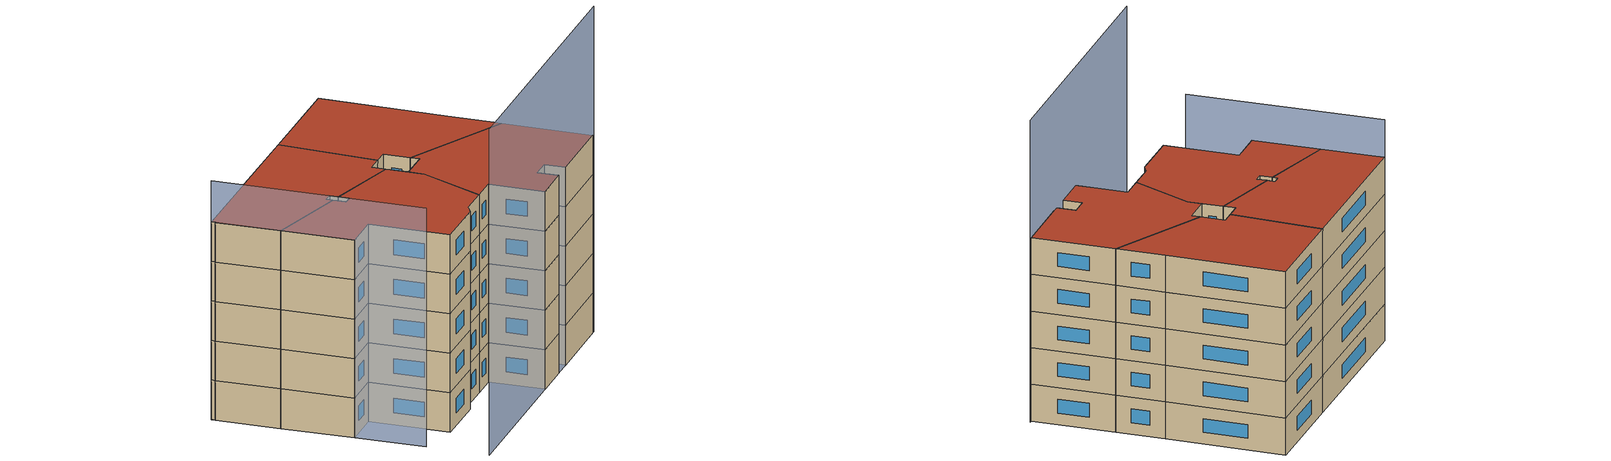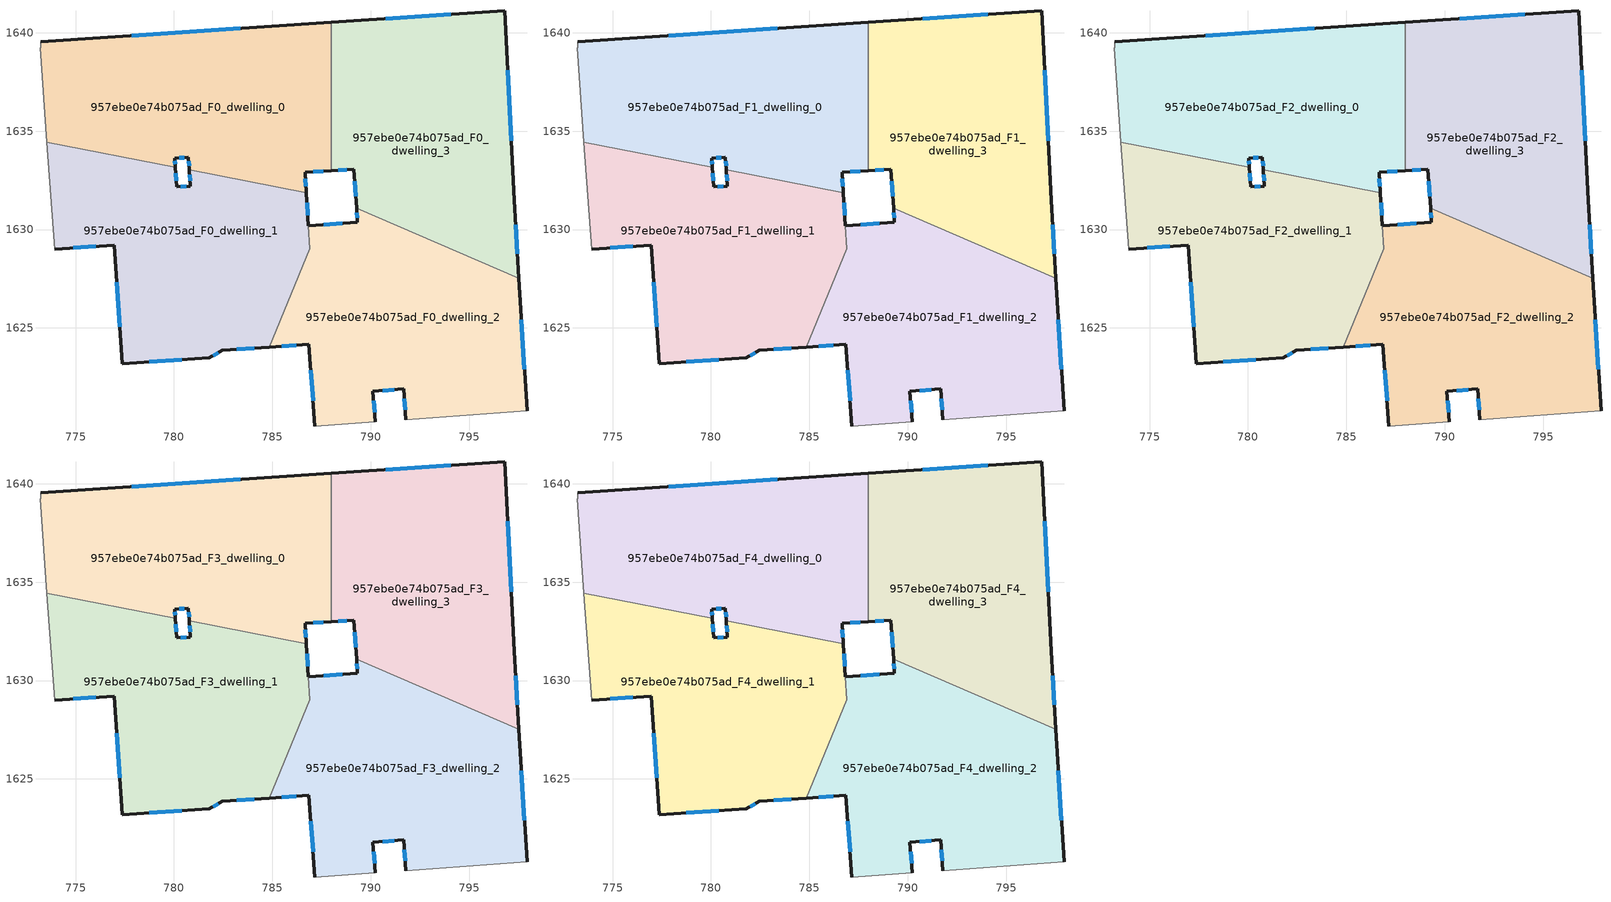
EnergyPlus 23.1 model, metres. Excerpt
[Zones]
957ebe0e74b075ad_F0_dwelling_0
 floor ground (EU_floor_Construction): 787.99,1640.53 787.99,1632.99 786.66,1632.9 786.73,1631.88 780.78,1633.03 780.74,1633.67 780.04,1633.63 780.07,1633.17 773.54,1634.44 773.19,1639.23 773.23,1639.23 773.22,1639.54 z0
 wall outside (EU_wall_Construction): 787.99,1640.53 773.22,1639.54 / 786.73,1631.88 786.66,1632.9 787.99,1632.99 / 780.07,1633.17 780.04,1633.63 780.74,1633.67 780.78,1633.03 z0:3
 wall adiabatic (EU_wall_Construction): 773.22,1639.54 773.23,1639.23 773.19,1639.23 773.54,1634.44 z0:3
 wall to 957ebe0e74b075ad_F0_dwelling_3 (EU_wall_Construction): 787.99,1632.99 787.99,1640.53 z0:3
 wall to 957ebe0e74b075ad_F0_dwelling_1 (EU_wall_Construction): 780.78,1633.03 786.73,1631.88 / 773.54,1634.44 780.07,1633.17 z0:3
 window (EU_Window_Construction): 783.36,1640.22 777.85,1639.85 / 787.08,1632.93 787.58,1632.96 / 786.71,1632.2 786.68,1632.58 / 780.75,1633.47 780.77,1633.23 / 780.26,1633.64 780.52,1633.65 / 780.06,1633.31 780.05,1633.48 z0.94:2.06
957ebe0e74b075ad_F0_dwelling_1
 floor ground (EU_floor_Construction): 786.73,1631.88 786.91,1629.03 784.84,1624.03 782.45,1623.87 781.79,1623.48 777.37,1623.18 776.97,1629.2 773.94,1629 773.54,1634.44 780.07,1633.17 780.14,1632.17 780.83,1632.21 780.78,1633.03 z0
 wall outside (EU_wall_Construction): 773.94,1629 776.97,1629.2 777.37,1623.18 781.79,1623.48 782.45,1623.87 784.84,1624.03 / 780.78,1633.03 780.83,1632.21 780.14,1632.17 780.07,1633.17 / 786.84,1630.2 786.73,1631.88 z0:3
 wall adiabatic (EU_wall_Construction): 773.54,1634.44 773.94,1629 z0:3
 wall to 957ebe0e74b075ad_F0_dwelling_2 (EU_wall_Construction): 784.84,1624.03 786.91,1629.03 786.84,1630.2 z0:3
 window (EU_Window_Construction): 774.89,1629.06 776.02,1629.14 / 780.12,1632.48 780.09,1632.86 / 780.62,1632.2 780.36,1632.18 / 780.8,1632.78 780.82,1632.47 / 783.2,1623.92 784.09,1623.98 / 781.99,1623.6 782.24,1623.75 / 778.76,1623.27 780.4,1623.38 / 777.09,1627.32 777.25,1625.07 / 786.8,1630.73 786.76,1631.35 z0.94:2.06
957ebe0e74b075ad_F0_dwelling_2
 floor ground (EU_floor_Construction): 797.53,1627.53 797.94,1620.8 791.79,1620.34 791.67,1621.9 790.11,1621.78 790.23,1620.23 787.17,1620 786.85,1624.17 784.84,1624.03 786.92,1629.03 786.84,1630.2 789.33,1630.37 789.28,1631.08 z0
 wall outside (EU_wall_Construction): 790.23,1620.23 790.11,1621.78 791.67,1621.9 791.79,1620.34 / 784.84,1624.03 786.85,1624.17 787.17,1620 / 789.28,1631.08 789.33,1630.37 786.84,1630.2 / 797.94,1620.8 797.53,1627.53 z0:3
 wall adiabatic (EU_wall_Construction): 787.17,1620 790.23,1620.23 / 791.79,1620.34 797.94,1620.8 z0:3
 wall to 957ebe0e74b075ad_F0_dwelling_3 (EU_wall_Construction): 797.53,1627.53 789.28,1631.08 z0:3
 window (EU_Window_Construction): 790.2,1620.72 790.15,1621.3 / 786.95,1622.86 787.07,1621.31 / 785.47,1624.07 786.22,1624.12 / 788.55,1630.32 787.62,1630.26 / 789.29,1630.86 789.31,1630.59 / 797.81,1622.91 797.66,1625.42 / 791.71,1621.41 791.75,1620.83 / 790.6,1621.82 791.18,1621.86 z0.94:2.06
957ebe0e74b075ad_F0_dwelling_3
 floor ground (EU_floor_Construction): 796.82,1641.12 797.29,1631.5 797.53,1627.53 789.28,1631.08 789.15,1633.06 787.99,1632.99 787.99,1640.53 z0
 wall outside (EU_wall_Construction): 797.53,1627.53 797.29,1631.5 796.82,1641.12 787.99,1640.53 / 787.99,1632.99 789.15,1633.06 789.28,1631.08 z0:3
 window (EU_Window_Construction): 797.45,1628.77 797.36,1630.25 / 789.19,1632.44 789.24,1631.7 / 788.36,1633.01 788.79,1633.04 / 794.05,1640.94 790.76,1640.72 / 797.14,1634.51 796.97,1638.1 z0.94:2.06
957ebe0e74b075ad_F1_dwelling_0
 floor to 957ebe0e74b075ad_F0_dwelling_0 (EU_floor_Construction): 787.99,1640.53 787.99,1632.99 786.66,1632.9 786.73,1631.88 780.78,1633.03 780.74,1633.67 780.04,1633.63 780.07,1633.17 773.54,1634.44 773.19,1639.23 773.23,1639.23 773.22,1639.54 z3
 wall outside (EU_wall_Construction): 787.99,1640.53 773.22,1639.54 / 786.73,1631.88 786.66,1632.9 787.99,1632.99 / 780.07,1633.17 780.04,1633.63 780.74,1633.67 780.78,1633.03 z3:6
 wall adiabatic (EU_wall_Construction): 773.22,1639.54 773.23,1639.23 773.19,1639.23 773.54,1634.44 z3:6
 wall to 957ebe0e74b075ad_F1_dwelling_3 (EU_wall_Construction): 787.99,1632.99 787.99,1640.53 z3:6
 wall to 957ebe0e74b075ad_F1_dwelling_1 (EU_wall_Construction): 780.78,1633.03 786.73,1631.88 / 773.54,1634.44 780.07,1633.17 z3:6
 window (EU_Window_Construction): 783.36,1640.22 777.85,1639.85 / 787.08,1632.93 787.58,1632.96 / 786.71,1632.2 786.68,1632.58 / 780.75,1633.47 780.77,1633.23 / 780.26,1633.64 780.52,1633.65 / 780.06,1633.31 780.05,1633.48 z3.94:5.06
957ebe0e74b075ad_F1_dwelling_1
 floor to 957ebe0e74b075ad_F0_dwelling_1 (EU_floor_Construction): 786.73,1631.88 786.91,1629.03 784.84,1624.03 782.45,1623.87 781.79,1623.48 777.37,1623.18 776.97,1629.2 773.94,1629 773.54,1634.44 780.07,1633.17 780.14,1632.17 780.83,1632.21 780.78,1633.03 z3
 wall outside (EU_wall_Construction): 773.94,1629 776.97,1629.2 777.37,1623.18 781.79,1623.48 782.45,1623.87 784.84,1624.03 / 780.78,1633.03 780.83,1632.21 780.14,1632.17 780.07,1633.17 / 786.84,1630.2 786.73,1631.88 z3:6
 wall adiabatic (EU_wall_Construction): 773.54,1634.44 773.94,1629 z3:6
 wall to 957ebe0e74b075ad_F1_dwelling_2 (EU_wall_Construction): 784.84,1624.03 786.91,1629.03 786.84,1630.2 z3:6
 window (EU_Window_Construction): 774.89,1629.06 776.02,1629.14 / 780.12,1632.48 780.09,1632.86 / 780.62,1632.2 780.36,1632.18 / 780.8,1632.78 780.82,1632.47 / 783.2,1623.92 784.09,1623.98 / 781.99,1623.6 782.24,1623.75 / 778.76,1623.27 780.4,1623.38 / 777.09,1627.32 777.25,1625.07 / 786.8,1630.73 786.76,1631.35 z3.94:5.06
957ebe0e74b075ad_F1_dwelling_2
 floor to 957ebe0e74b075ad_F0_dwelling_2 (EU_floor_Construction): 797.53,1627.53 797.94,1620.8 791.79,1620.34 791.67,1621.9 790.11,1621.78 790.23,1620.23 787.17,1620 786.85,1624.17 784.84,1624.03 786.91,1629.03 786.84,1630.2 789.33,1630.37 789.28,1631.08 z3
 wall outside (EU_wall_Construction): 790.23,1620.23 790.11,1621.78 791.67,1621.9 791.79,1620.34 / 784.84,1624.03 786.85,1624.17 787.17,1620 / 789.28,1631.08 789.33,1630.37 786.84,1630.2 / 797.94,1620.8 797.53,1627.53 z3:6
 wall adiabatic (EU_wall_Construction): 787.17,1620 790.23,1620.23 / 791.79,1620.34 797.94,1620.8 z3:6
 wall to 957ebe0e74b075ad_F1_dwelling_3 (EU_wall_Construction): 797.53,1627.53 789.28,1631.08 z3:6
 window (EU_Window_Construction): 790.2,1620.72 790.15,1621.3 / 786.95,1622.86 787.07,1621.31 / 785.47,1624.07 786.22,1624.12 / 788.55,1630.32 787.62,1630.26 / 789.29,1630.86 789.31,1630.59 / 797.81,1622.91 797.66,1625.42 / 791.71,1621.41 791.75,1620.83 / 790.6,1621.82 791.18,1621.86 z3.94:5.06
957ebe0e74b075ad_F1_dwelling_3
 floor to 957ebe0e74b075ad_F0_dwelling_3 (EU_floor_Construction): 796.82,1641.12 797.28,1631.5 797.53,1627.53 789.28,1631.08 789.15,1633.06 787.99,1632.99 787.99,1640.53 z3
 wall outside (EU_wall_Construction): 797.53,1627.53 797.29,1631.5 796.82,1641.12 787.99,1640.53 / 787.99,1632.99 789.15,1633.06 789.28,1631.08 z3:6
 window (EU_Window_Construction): 797.45,1628.77 797.36,1630.25 / 789.19,1632.44 789.24,1631.7 / 788.36,1633.01 788.79,1633.04 / 794.05,1640.94 790.76,1640.72 / 797.14,1634.51 796.97,1638.1 z3.94:5.06
957ebe0e74b075ad_F2_dwelling_0
 floor to 957ebe0e74b075ad_F1_dwelling_0 (EU_floor_Construction): 787.99,1640.53 787.99,1632.99 786.66,1632.9 786.73,1631.88 780.78,1633.03 780.74,1633.67 780.04,1633.63 780.07,1633.17 773.54,1634.44 773.19,1639.23 773.23,1639.23 773.22,1639.54 z6
 wall outside (EU_wall_Construction): 787.99,1640.53 773.22,1639.54 / 786.73,1631.88 786.66,1632.9 787.99,1632.99 / 780.07,1633.17 780.04,1633.63 780.74,1633.67 780.78,1633.03 z6:9
 wall adiabatic (EU_wall_Construction): 773.22,1639.54 773.23,1639.23 773.19,1639.23 773.54,1634.44 z6:9
 wall to 957ebe0e74b075ad_F2_dwelling_3 (EU_wall_Construction): 787.99,1632.99 787.99,1640.53 z6:9
 wall to 957ebe0e74b075ad_F2_dwelling_1 (EU_wall_Construction): 780.78,1633.03 786.73,1631.88 / 773.54,1634.44 780.07,1633.17 z6:9
 window (EU_Window_Construction): 783.36,1640.22 777.85,1639.85 / 787.08,1632.93 787.58,1632.96 / 786.71,1632.2 786.68,1632.58 / 780.75,1633.47 780.77,1633.23 / 780.26,1633.64 780.52,1633.65 / 780.06,1633.31 780.05,1633.48 z6.94:8.06
957ebe0e74b075ad_F2_dwelling_1
 floor to 957ebe0e74b075ad_F1_dwelling_1 (EU_floor_Construction): 786.73,1631.88 786.91,1629.03 784.84,1624.03 782.45,1623.87 781.79,1623.48 777.37,1623.18 776.97,1629.2 773.94,1629 773.54,1634.44 780.07,1633.17 780.14,1632.17 780.83,1632.21 780.78,1633.03 z6
 wall outside (EU_wall_Construction): 773.94,1629 776.97,1629.2 777.37,1623.18 781.79,1623.48 782.45,1623.87 784.84,1624.03 / 780.78,1633.03 780.83,1632.21 780.14,1632.17 780.07,1633.17 / 786.84,1630.2 786.73,1631.88 z6:9
 wall adiabatic (EU_wall_Construction): 773.54,1634.44 773.94,1629 z6:9
 wall to 957ebe0e74b075ad_F2_dwelling_2 (EU_wall_Construction): 784.84,1624.03 786.91,1629.03 786.84,1630.2 z6:9
 window (EU_Window_Construction): 774.89,1629.06 776.02,1629.14 / 780.12,1632.48 780.09,1632.86 / 780.62,1632.2 780.36,1632.18 / 780.8,1632.78 780.82,1632.47 / 783.2,1623.92 784.09,1623.98 / 781.99,1623.6 782.24,1623.75 / 778.76,1623.27 780.4,1623.38 / 777.09,1627.32 777.25,1625.07 / 786.8,1630.73 786.76,1631.35 z6.94:8.06
957ebe0e74b075ad_F2_dwelling_2
 floor to 957ebe0e74b075ad_F1_dwelling_2 (EU_floor_Construction): 797.53,1627.53 797.94,1620.8 791.79,1620.34 791.67,1621.9 790.11,1621.78 790.23,1620.23 787.17,1620 786.85,1624.17 784.84,1624.03 786.91,1629.03 786.84,1630.2 789.33,1630.37 789.28,1631.08 z6
 wall outside (EU_wall_Construction): 790.23,1620.23 790.11,1621.78 791.67,1621.9 791.79,1620.34 / 784.84,1624.03 786.85,1624.17 787.17,1620 / 789.28,1631.08 789.33,1630.37 786.84,1630.2 / 797.94,1620.8 797.53,1627.53 z6:9
 wall adiabatic (EU_wall_Construction): 787.17,1620 790.23,1620.23 / 791.79,1620.34 797.94,1620.8 z6:9
 wall to 957ebe0e74b075ad_F2_dwelling_3 (EU_wall_Construction): 797.53,1627.53 789.28,1631.08 z6:9
 window (EU_Window_Construction): 790.2,1620.72 790.15,1621.3 / 786.95,1622.86 787.07,1621.31 / 785.47,1624.07 786.22,1624.12 / 788.55,1630.32 787.62,1630.26 / 789.29,1630.86 789.31,1630.59 / 797.81,1622.91 797.66,1625.42 / 791.71,1621.41 791.75,1620.83 / 790.6,1621.82 791.18,1621.86 z6.94:8.06
957ebe0e74b075ad_F2_dwelling_3
 floor to 957ebe0e74b075ad_F1_dwelling_3 (EU_floor_Construction): 796.82,1641.12 797.28,1631.5 797.53,1627.53 789.28,1631.08 789.15,1633.06 787.99,1632.99 787.99,1640.53 z6
 wall outside (EU_wall_Construction): 797.53,1627.53 797.29,1631.5 796.82,1641.12 787.99,1640.53 / 787.99,1632.99 789.15,1633.06 789.28,1631.08 z6:9
 window (EU_Window_Construction): 797.45,1628.77 797.36,1630.25 / 789.19,1632.44 789.24,1631.7 / 788.36,1633.01 788.79,1633.04 / 794.05,1640.94 790.76,1640.72 / 797.14,1634.51 796.97,1638.1 z6.94:8.06
957ebe0e74b075ad_F3_dwelling_0
 floor to 957ebe0e74b075ad_F2_dwelling_0 (EU_floor_Construction): 787.99,1640.53 787.99,1632.99 786.66,1632.9 786.73,1631.88 780.78,1633.03 780.74,1633.67 780.04,1633.63 780.07,1633.17 773.54,1634.44 773.19,1639.23 773.23,1639.23 773.22,1639.54 z9
 wall outside (EU_wall_Construction): 787.99,1640.53 773.22,1639.54 / 786.73,1631.88 786.66,1632.9 787.99,1632.99 / 780.07,1633.17 780.04,1633.63 780.74,1633.67 780.78,1633.03 z9:12
 wall adiabatic (EU_wall_Construction): 773.22,1639.54 773.23,1639.23 773.19,1639.23 773.54,1634.44 z9:12
 wall to 957ebe0e74b075ad_F3_dwelling_3 (EU_wall_Construction): 787.99,1632.99 787.99,1640.53 z9:12
 wall to 957ebe0e74b075ad_F3_dwelling_1 (EU_wall_Construction): 780.78,1633.03 786.73,1631.88 / 773.54,1634.44 780.07,1633.17 z9:12
 window (EU_Window_Construction): 783.36,1640.22 777.85,1639.85 / 787.08,1632.93 787.58,1632.96 / 786.71,1632.2 786.68,1632.58 / 780.75,1633.47 780.77,1633.23 / 780.26,1633.64 780.52,1633.65 / 780.06,1633.31 780.05,1633.48 z9.94:11.06
957ebe0e74b075ad_F3_dwelling_1
 floor to 957ebe0e74b075ad_F2_dwelling_1 (EU_floor_Construction): 786.73,1631.88 786.91,1629.03 784.84,1624.03 782.45,1623.87 781.79,1623.48 777.37,1623.18 776.97,1629.2 773.94,1629 773.54,1634.44 780.07,1633.17 780.14,1632.17 780.83,1632.21 780.78,1633.03 z9
 wall outside (EU_wall_Construction): 773.94,1629 776.97,1629.2 777.37,1623.18 781.79,1623.48 782.45,1623.87 784.84,1624.03 / 780.78,1633.03 780.83,1632.21 780.14,1632.17 780.07,1633.17 / 786.84,1630.2 786.73,1631.88 z9:12
 wall adiabatic (EU_wall_Construction): 773.54,1634.44 773.94,1629 z9:12
 wall to 957ebe0e74b075ad_F3_dwelling_2 (EU_wall_Construction): 784.84,1624.03 786.91,1629.03 786.84,1630.2 z9:12
 window (EU_Window_Construction): 774.89,1629.06 776.02,1629.14 / 780.12,1632.48 780.09,1632.86 / 780.62,1632.2 780.36,1632.18 / 780.8,1632.78 780.82,1632.47 / 783.2,1623.92 784.09,1623.98 / 781.99,1623.6 782.24,1623.75 / 778.76,1623.27 780.4,1623.38 / 777.09,1627.32 777.25,1625.07 / 786.8,1630.73 786.76,1631.35 z9.94:11.06
957ebe0e74b075ad_F3_dwelling_2
 floor to 957ebe0e74b075ad_F2_dwelling_2 (EU_floor_Construction): 797.53,1627.53 797.94,1620.8 791.79,1620.34 791.67,1621.9 790.11,1621.78 790.23,1620.23 787.17,1620 786.85,1624.17 784.84,1624.03 786.91,1629.03 786.84,1630.2 789.33,1630.37 789.28,1631.08 z9
 wall outside (EU_wall_Construction): 790.23,1620.23 790.11,1621.78 791.67,1621.9 791.79,1620.34 / 784.84,1624.03 786.85,1624.17 787.17,1620 / 789.28,1631.08 789.33,1630.37 786.84,1630.2 / 797.94,1620.8 797.53,1627.53 z9:12
 wall adiabatic (EU_wall_Construction): 787.17,1620 790.23,1620.23 / 791.79,1620.34 797.94,1620.8 z9:12
 wall to 957ebe0e74b075ad_F3_dwelling_3 (EU_wall_Construction): 797.53,1627.53 789.28,1631.08 z9:12
 window (EU_Window_Construction): 790.2,1620.72 790.15,1621.3 / 786.95,1622.86 787.07,1621.31 / 785.47,1624.07 786.22,1624.12 / 788.55,1630.32 787.62,1630.26 / 789.29,1630.86 789.31,1630.59 / 797.81,1622.91 797.66,1625.42 / 791.71,1621.41 791.75,1620.83 / 790.6,1621.82 791.18,1621.86 z9.94:11.06
957ebe0e74b075ad_F3_dwelling_3
 floor to 957ebe0e74b075ad_F2_dwelling_3 (EU_floor_Construction): 796.82,1641.12 797.28,1631.5 797.53,1627.53 789.28,1631.08 789.15,1633.06 787.99,1632.99 787.99,1640.53 z9
 wall outside (EU_wall_Construction): 797.53,1627.53 797.29,1631.5 796.82,1641.12 787.99,1640.53 / 787.99,1632.99 789.15,1633.06 789.28,1631.08 z9:12
 window (EU_Window_Construction): 797.45,1628.77 797.36,1630.25 / 789.19,1632.44 789.24,1631.7 / 788.36,1633.01 788.79,1633.04 / 794.05,1640.94 790.76,1640.72 / 797.14,1634.51 796.97,1638.1 z9.94:11.06
957ebe0e74b075ad_F4_dwelling_0
 floor to 957ebe0e74b075ad_F3_dwelling_0 (EU_floor_Construction): 787.99,1640.53 787.99,1632.99 786.66,1632.9 786.73,1631.88 780.78,1633.03 780.74,1633.67 780.04,1633.63 780.07,1633.17 773.54,1634.44 773.19,1639.23 773.23,1639.23 773.22,1639.54 z12
 wall outside (EU_wall_Construction): 787.99,1640.53 773.22,1639.54 / 786.73,1631.88 786.66,1632.9 787.99,1632.99 / 780.07,1633.17 780.04,1633.63 780.74,1633.67 780.78,1633.03 z12:15
 wall adiabatic (EU_wall_Construction): 773.22,1639.54 773.23,1639.23 773.19,1639.23 773.54,1634.44 z12:15
 wall to 957ebe0e74b075ad_F4_dwelling_3 (EU_wall_Construction): 787.99,1632.99 787.99,1640.53 z12:15
 wall to 957ebe0e74b075ad_F4_dwelling_1 (EU_wall_Construction): 780.78,1633.03 786.73,1631.88 / 773.54,1634.44 780.07,1633.17 z12:15
 window (EU_Window_Construction): 783.36,1640.22 777.85,1639.85 / 787.08,1632.93 787.58,1632.96 / 786.71,1632.2 786.68,1632.58 / 780.75,1633.47 780.77,1633.23 / 780.26,1633.64 780.52,1633.65 / 780.06,1633.31 780.05,1633.48 z12.94:14.06
 roof outside (EU_roof_Construction): 787.99,1632.99 787.99,1640.53 773.22,1639.54 773.23,1639.23 773.19,1639.23 773.54,1634.44 780.07,1633.17 780.04,1633.63 780.74,1633.67 780.78,1633.03 786.73,1631.88 786.66,1632.9 z15
957ebe0e74b075ad_F4_dwelling_1
 floor to 957ebe0e74b075ad_F3_dwelling_1 (EU_floor_Construction): 786.73,1631.88 786.91,1629.03 784.84,1624.03 782.45,1623.87 781.79,1623.48 777.37,1623.18 776.97,1629.2 773.94,1629 773.54,1634.44 780.07,1633.17 780.14,1632.17 780.83,1632.21 780.78,1633.03 z12
 wall outside (EU_wall_Construction): 773.94,1629 776.97,1629.2 777.37,1623.18 781.79,1623.48 782.45,1623.87 784.84,1624.03 / 780.78,1633.03 780.83,1632.21 780.14,1632.17 780.07,1633.17 / 786.84,1630.2 786.73,1631.88 z12:15
 wall adiabatic (EU_wall_Construction): 773.54,1634.44 773.94,1629 z12:15
 wall to 957ebe0e74b075ad_F4_dwelling_2 (EU_wall_Construction): 784.84,1624.03 786.91,1629.03 786.84,1630.2 z12:15
 window (EU_Window_Construction): 774.89,1629.06 776.02,1629.14 / 780.12,1632.48 780.09,1632.86 / 780.62,1632.2 780.36,1632.18 / 780.8,1632.78 780.82,1632.47 / 783.2,1623.92 784.09,1623.98 / 781.99,1623.6 782.24,1623.75 / 778.76,1623.27 780.4,1623.38 / 777.09,1627.32 777.25,1625.07 / 786.8,1630.73 786.76,1631.35 z12.94:14.06
 roof outside (EU_roof_Construction): 784.84,1624.03 786.91,1629.03 786.73,1631.88 780.78,1633.03 780.83,1632.21 780.14,1632.17 780.07,1633.17 773.54,1634.44 773.94,1629 776.97,1629.2 777.37,1623.18 781.79,1623.48 782.45,1623.87 z15
957ebe0e74b075ad_F4_dwelling_2
 floor to 957ebe0e74b075ad_F3_dwelling_2 (EU_floor_Construction): 797.53,1627.53 797.94,1620.8 791.79,1620.34 791.67,1621.9 790.11,1621.78 790.23,1620.23 787.17,1620 786.85,1624.17 784.84,1624.03 786.91,1629.03 786.84,1630.2 789.33,1630.37 789.28,1631.08 z12
 wall outside (EU_wall_Construction): 790.23,1620.23 790.11,1621.78 791.67,1621.9 791.79,1620.34 / 784.84,1624.03 786.85,1624.17 787.17,1620 / 789.28,1631.08 789.33,1630.37 786.84,1630.2 / 797.94,1620.8 797.53,1627.53 z12:15
 wall adiabatic (EU_wall_Construction): 787.17,1620 790.23,1620.23 / 791.79,1620.34 797.94,1620.8 z12:15
 wall to 957ebe0e74b075ad_F4_dwelling_3 (EU_wall_Construction): 797.53,1627.53 789.28,1631.08 z12:15
 window (EU_Window_Construction): 790.2,1620.72 790.15,1621.3 / 786.95,1622.86 787.07,1621.31 / 785.47,1624.07 786.22,1624.12 / 788.55,1630.32 787.62,1630.26 / 789.29,1630.86 789.31,1630.59 / 797.81,1622.91 797.66,1625.42 / 791.71,1621.41 791.75,1620.83 / 790.6,1621.82 791.18,1621.86 z12.94:14.06
 roof outside (EU_roof_Construction): 797.94,1620.8 797.53,1627.53 789.28,1631.08 789.33,1630.37 786.84,1630.2 786.91,1629.03 784.84,1624.03 786.85,1624.17 787.17,1620 790.23,1620.23 790.11,1621.78 791.67,1621.9 791.79,1620.34 z15
957ebe0e74b075ad_F4_dwelling_3
 floor to 957ebe0e74b075ad_F3_dwelling_3 (EU_floor_Construction): 796.82,1641.12 797.28,1631.5 797.53,1627.53 789.28,1631.08 789.15,1633.06 787.99,1632.99 787.99,1640.53 z12
 wall outside (EU_wall_Construction): 797.53,1627.53 797.29,1631.5 796.82,1641.12 787.99,1640.53 / 787.99,1632.99 789.15,1633.06 789.28,1631.08 z12:15
 window (EU_Window_Construction): 797.45,1628.77 797.36,1630.25 / 789.19,1632.44 789.24,1631.7 / 788.36,1633.01 788.79,1633.04 / 794.05,1640.94 790.76,1640.72 / 797.14,1634.51 796.97,1638.1 z12.94:14.06
 roof outside (EU_roof_Construction): 797.53,1627.53 797.29,1631.5 796.82,1641.12 787.99,1640.53 787.99,1632.99 789.15,1633.06 789.28,1631.08 z15
shading: 774.62,1619.08 798.17,1620.82 z0:24.7; 773.22,1639.56 774.3,1623.74 z0:18.1
[Building]
EU S2 Campaign: North Axis=0; Terrain=City; Solar Distribution=FullExterior
[Site:Location]
Vienna: Latitude=48; Longitude=16.5; Time Zone=1; Elevation=183
[SizingPeriod:WeatherFileDays]
AnnualSizingPeriod: Begin Month=1; Begin Day of Month=1; End Month=12; End Day of Month=31; Day of Week for Start Day=Monday; Use Weather File Daylight Saving Period=No; Use Weather File Rain and Snow Indicators=No
[MATERIAL]
EU_InternalMass_Material: Roughness=MediumRough; Thickness=0.1; Conductivity=1; Density=1800; Specific Heat=900; Thermal Absorptance=0.9; Solar Absorptance=0.7; Visible Absorptance=0.7
[MATERIAL:NOMASS] Roughness=MediumRough; Thermal Absorptance=0.9; Solar Absorptance=0.7; Visible Absorptance=0.7
Name | Thermal Resistance
EU_wall_NoMass | 0.914258
EU_roof_NoMass | 0.954009
EU_floor_NoMass | 1.09711
[WINDOWMATERIAL:SIMPLEGLAZINGSYSTEM]
EU_Window_SimpleGlazing: UFactor=2.09642; Solar Heat Gain Coefficient=0.65; Visible Transmittance=0.65
[CONSTRUCTION]
EU_wall_Construction: EU_wall_NoMass
EU_roof_Construction: EU_roof_NoMass
EU_floor_Construction: EU_floor_NoMass
EU_Window_Construction: EU_Window_SimpleGlazing
EU_InternalMass_Construction: EU_InternalMass_Material
[ZONE] Type=1; Multiplier=1; Ceiling Height=autocalculate; Floor Area=autocalculate; Part of Total Floor Area=Yes
Name | Volume
957ebe0e74b075ad_F0_dwelling_0 | 301.045
957ebe0e74b075ad_F1_dwelling_0; 957ebe0e74b075ad_F2_dwelling_0; 957ebe0e74b075ad_F3_dwelling_0; 957ebe0e74b075ad_F4_dwelling_0 | 301.046
957ebe0e74b075ad_F0_dwelling_1 | 300.018
957ebe0e74b075ad_F1_dwelling_1; 957ebe0e74b075ad_F2_dwelling_1; 957ebe0e74b075ad_F3_dwelling_1; 957ebe0e74b075ad_F4_dwelling_1 | 300.019
957ebe0e74b075ad_F0_dwelling_2; 957ebe0e74b075ad_F1_dwelling_2; 957ebe0e74b075ad_F2_dwelling_2; 957ebe0e74b075ad_F3_dwelling_2; 957ebe0e74b075ad_F4_dwelling_2 | 302.068
957ebe0e74b075ad_F0_dwelling_3; 957ebe0e74b075ad_F1_dwelling_3; 957ebe0e74b075ad_F2_dwelling_3; 957ebe0e74b075ad_F3_dwelling_3; 957ebe0e74b075ad_F4_dwelling_3 | 301.05
[INTERNALMASS] Construction=EU_InternalMass_Construction
Name | Zone or ZoneList | Surface Area
957ebe0e74b075ad_F0_dwelling_0_EU_InternalMass | 957ebe0e74b075ad_F0_dwelling_0 | 100.348
957ebe0e74b075ad_F0_dwelling_1_EU_InternalMass | 957ebe0e74b075ad_F0_dwelling_1 | 100.01
957ebe0e74b075ad_F0_dwelling_2_EU_InternalMass | 957ebe0e74b075ad_F0_dwelling_2 | 100.69
957ebe0e74b075ad_F0_dwelling_3_EU_InternalMass | 957ebe0e74b075ad_F0_dwelling_3 | 100.35
957ebe0e74b075ad_F1_dwelling_0_EU_InternalMass | 957ebe0e74b075ad_F1_dwelling_0 | 100.348
957ebe0e74b075ad_F1_dwelling_1_EU_InternalMass | 957ebe0e74b075ad_F1_dwelling_1 | 100.01
957ebe0e74b075ad_F1_dwelling_2_EU_InternalMass | 957ebe0e74b075ad_F1_dwelling_2 | 100.69
957ebe0e74b075ad_F1_dwelling_3_EU_InternalMass | 957ebe0e74b075ad_F1_dwelling_3 | 100.35
957ebe0e74b075ad_F2_dwelling_0_EU_InternalMass | 957ebe0e74b075ad_F2_dwelling_0 | 100.348
957ebe0e74b075ad_F2_dwelling_1_EU_InternalMass | 957ebe0e74b075ad_F2_dwelling_1 | 100.01
957ebe0e74b075ad_F2_dwelling_2_EU_InternalMass | 957ebe0e74b075ad_F2_dwelling_2 | 100.69
957ebe0e74b075ad_F2_dwelling_3_EU_InternalMass | 957ebe0e74b075ad_F2_dwelling_3 | 100.35
957ebe0e74b075ad_F3_dwelling_0_EU_InternalMass | 957ebe0e74b075ad_F3_dwelling_0 | 100.348
957ebe0e74b075ad_F3_dwelling_1_EU_InternalMass | 957ebe0e74b075ad_F3_dwelling_1 | 100.01
957ebe0e74b075ad_F3_dwelling_2_EU_InternalMass | 957ebe0e74b075ad_F3_dwelling_2 | 100.69
957ebe0e74b075ad_F3_dwelling_3_EU_InternalMass | 957ebe0e74b075ad_F3_dwelling_3 | 100.35
957ebe0e74b075ad_F4_dwelling_0_EU_InternalMass | 957ebe0e74b075ad_F4_dwelling_0 | 100.348
957ebe0e74b075ad_F4_dwelling_1_EU_InternalMass | 957ebe0e74b075ad_F4_dwelling_1 | 100.01
957ebe0e74b075ad_F4_dwelling_2_EU_InternalMass | 957ebe0e74b075ad_F4_dwelling_2 | 100.69
957ebe0e74b075ad_F4_dwelling_3_EU_InternalMass | 957ebe0e74b075ad_F4_dwelling_3 | 100.35
[OTHEREQUIPMENT] Fuel Type=Electricity; Design Level Calculation Method=Watts/Area; Power per Zone Floor Area=1; Fraction Latent=0; Fraction Radiant=0; Fraction Lost=0; Carbon Dioxide Generation Rate=0; EndUse Subcategory=EU_Step8_InternalGains
Name | Zone or ZoneList or Space or SpaceList | Schedule
EU_Step8_InternalGain_957ebe0e74b075ad_F0_dwelling_0_f000 | 957ebe0e74b075ad_F0_dwelling_0 | EU_Step8_GainSchedule_957ebe0e74b075ad_F0_dwelling_0_f000
EU_Step8_InternalGain_957ebe0e74b075ad_F0_dwelling_1_f000 | 957ebe0e74b075ad_F0_dwelling_1 | EU_Step8_GainSchedule_957ebe0e74b075ad_F0_dwelling_1_f000
EU_Step8_InternalGain_957ebe0e74b075ad_F0_dwelling_2_f000 | 957ebe0e74b075ad_F0_dwelling_2 | EU_Step8_GainSchedule_957ebe0e74b075ad_F0_dwelling_2_f000
EU_Step8_InternalGain_957ebe0e74b075ad_F0_dwelling_3_f000 | 957ebe0e74b075ad_F0_dwelling_3 | EU_Step8_GainSchedule_957ebe0e74b075ad_F0_dwelling_3_f000
EU_Step8_InternalGain_957ebe0e74b075ad_F1_dwelling_0_f000 | 957ebe0e74b075ad_F1_dwelling_0 | EU_Step8_GainSchedule_957ebe0e74b075ad_F1_dwelling_0_f000
EU_Step8_InternalGain_957ebe0e74b075ad_F1_dwelling_1_f000 | 957ebe0e74b075ad_F1_dwelling_1 | EU_Step8_GainSchedule_957ebe0e74b075ad_F1_dwelling_1_f000
EU_Step8_InternalGain_957ebe0e74b075ad_F1_dwelling_2_f000 | 957ebe0e74b075ad_F1_dwelling_2 | EU_Step8_GainSchedule_957ebe0e74b075ad_F1_dwelling_2_f000
EU_Step8_InternalGain_957ebe0e74b075ad_F1_dwelling_3_f000 | 957ebe0e74b075ad_F1_dwelling_3 | EU_Step8_GainSchedule_957ebe0e74b075ad_F1_dwelling_3_f000
EU_Step8_InternalGain_957ebe0e74b075ad_F2_dwelling_0_f000 | 957ebe0e74b075ad_F2_dwelling_0 | EU_Step8_GainSchedule_957ebe0e74b075ad_F2_dwelling_0_f000
EU_Step8_InternalGain_957ebe0e74b075ad_F2_dwelling_1_f000 | 957ebe0e74b075ad_F2_dwelling_1 | EU_Step8_GainSchedule_957ebe0e74b075ad_F2_dwelling_1_f000
EU_Step8_InternalGain_957ebe0e74b075ad_F2_dwelling_2_f000 | 957ebe0e74b075ad_F2_dwelling_2 | EU_Step8_GainSchedule_957ebe0e74b075ad_F2_dwelling_2_f000
EU_Step8_InternalGain_957ebe0e74b075ad_F2_dwelling_3_f000 | 957ebe0e74b075ad_F2_dwelling_3 | EU_Step8_GainSchedule_957ebe0e74b075ad_F2_dwelling_3_f000
EU_Step8_InternalGain_957ebe0e74b075ad_F3_dwelling_0_f000 | 957ebe0e74b075ad_F3_dwelling_0 | EU_Step8_GainSchedule_957ebe0e74b075ad_F3_dwelling_0_f000
EU_Step8_InternalGain_957ebe0e74b075ad_F3_dwelling_1_f000 | 957ebe0e74b075ad_F3_dwelling_1 | EU_Step8_GainSchedule_957ebe0e74b075ad_F3_dwelling_1_f000
EU_Step8_InternalGain_957ebe0e74b075ad_F3_dwelling_2_f000 | 957ebe0e74b075ad_F3_dwelling_2 | EU_Step8_GainSchedule_957ebe0e74b075ad_F3_dwelling_2_f000
EU_Step8_InternalGain_957ebe0e74b075ad_F3_dwelling_3_f000 | 957ebe0e74b075ad_F3_dwelling_3 | EU_Step8_GainSchedule_957ebe0e74b075ad_F3_dwelling_3_f000
EU_Step8_InternalGain_957ebe0e74b075ad_F4_dwelling_0_f000 | 957ebe0e74b075ad_F4_dwelling_0 | EU_Step8_GainSchedule_957ebe0e74b075ad_F4_dwelling_0_f000
EU_Step8_InternalGain_957ebe0e74b075ad_F4_dwelling_1_f000 | 957ebe0e74b075ad_F4_dwelling_1 | EU_Step8_GainSchedule_957ebe0e74b075ad_F4_dwelling_1_f000
EU_Step8_InternalGain_957ebe0e74b075ad_F4_dwelling_2_f000 | 957ebe0e74b075ad_F4_dwelling_2 | EU_Step8_GainSchedule_957ebe0e74b075ad_F4_dwelling_2_f000
EU_Step8_InternalGain_957ebe0e74b075ad_F4_dwelling_3_f000 | 957ebe0e74b075ad_F4_dwelling_3 | EU_Step8_GainSchedule_957ebe0e74b075ad_F4_dwelling_3_f000
[ZONEVENTILATION:DESIGNFLOWRATE] Schedule=EU_AlwaysOn; Design Flow Rate Calculation Method=AirChanges/Hour; Air Changes per Hour=0.546891; Ventilation Type=Natural; Fan Pressure Rise=0; Fan Total Efficiency=1; Constant Term Coefficient=1; Temperature Term Coefficient=0; Velocity Term Coefficient=0; Velocity Squared Term Coefficient=0; Minimum Indoor Temperature=-100; Maximum Indoor Temperature=100; Delta Temperature=-100; Minimum Outdoor Temperature=-100; Maximum Outdoor Temperature=100; Maximum Wind Speed=40
Name | Zone or ZoneList or Space or SpaceList
EU_ConstantAir_957ebe0e74b075ad_F0_dwelling_0 | 957ebe0e74b075ad_F0_dwelling_0
EU_ConstantAir_957ebe0e74b075ad_F0_dwelling_1 | 957ebe0e74b075ad_F0_dwelling_1
EU_ConstantAir_957ebe0e74b075ad_F0_dwelling_2 | 957ebe0e74b075ad_F0_dwelling_2
EU_ConstantAir_957ebe0e74b075ad_F0_dwelling_3 | 957ebe0e74b075ad_F0_dwelling_3
EU_ConstantAir_957ebe0e74b075ad_F1_dwelling_0 | 957ebe0e74b075ad_F1_dwelling_0
EU_ConstantAir_957ebe0e74b075ad_F1_dwelling_1 | 957ebe0e74b075ad_F1_dwelling_1
EU_ConstantAir_957ebe0e74b075ad_F1_dwelling_2 | 957ebe0e74b075ad_F1_dwelling_2
EU_ConstantAir_957ebe0e74b075ad_F1_dwelling_3 | 957ebe0e74b075ad_F1_dwelling_3
EU_ConstantAir_957ebe0e74b075ad_F2_dwelling_0 | 957ebe0e74b075ad_F2_dwelling_0
EU_ConstantAir_957ebe0e74b075ad_F2_dwelling_1 | 957ebe0e74b075ad_F2_dwelling_1
EU_ConstantAir_957ebe0e74b075ad_F2_dwelling_2 | 957ebe0e74b075ad_F2_dwelling_2
EU_ConstantAir_957ebe0e74b075ad_F2_dwelling_3 | 957ebe0e74b075ad_F2_dwelling_3
EU_ConstantAir_957ebe0e74b075ad_F3_dwelling_0 | 957ebe0e74b075ad_F3_dwelling_0
EU_ConstantAir_957ebe0e74b075ad_F3_dwelling_1 | 957ebe0e74b075ad_F3_dwelling_1
EU_ConstantAir_957ebe0e74b075ad_F3_dwelling_2 | 957ebe0e74b075ad_F3_dwelling_2
EU_ConstantAir_957ebe0e74b075ad_F3_dwelling_3 | 957ebe0e74b075ad_F3_dwelling_3
EU_ConstantAir_957ebe0e74b075ad_F4_dwelling_0 | 957ebe0e74b075ad_F4_dwelling_0
EU_ConstantAir_957ebe0e74b075ad_F4_dwelling_1 | 957ebe0e74b075ad_F4_dwelling_1
EU_ConstantAir_957ebe0e74b075ad_F4_dwelling_2 | 957ebe0e74b075ad_F4_dwelling_2
EU_ConstantAir_957ebe0e74b075ad_F4_dwelling_3 | 957ebe0e74b075ad_F4_dwelling_3
[HVACTEMPLATE:THERMOSTAT] Constant Heating Setpoint=20; Constant Cooling Setpoint=50
EU_HeatOnly_957ebe0e74b075ad_F0_dwelling_0; EU_HeatOnly_957ebe0e74b075ad_F0_dwelling_1; EU_HeatOnly_957ebe0e74b075ad_F0_dwelling_2; EU_HeatOnly_957ebe0e74b075ad_F0_dwelling_3; EU_HeatOnly_957ebe0e74b075ad_F1_dwelling_0; EU_HeatOnly_957ebe0e74b075ad_F1_dwelling_1; EU_HeatOnly_957ebe0e74b075ad_F1_dwelling_2; EU_HeatOnly_957ebe0e74b075ad_F1_dwelling_3; EU_HeatOnly_957ebe0e74b075ad_F2_dwelling_0; EU_HeatOnly_957ebe0e74b075ad_F2_dwelling_1; EU_HeatOnly_957ebe0e74b075ad_F2_dwelling_2; EU_HeatOnly_957ebe0e74b075ad_F2_dwelling_3; EU_HeatOnly_957ebe0e74b075ad_F3_dwelling_0; EU_HeatOnly_957ebe0e74b075ad_F3_dwelling_1; EU_HeatOnly_957ebe0e74b075ad_F3_dwelling_2; EU_HeatOnly_957ebe0e74b075ad_F3_dwelling_3; EU_HeatOnly_957ebe0e74b075ad_F4_dwelling_0; EU_HeatOnly_957ebe0e74b075ad_F4_dwelling_1; EU_HeatOnly_957ebe0e74b075ad_F4_dwelling_2; EU_HeatOnly_957ebe0e74b075ad_F4_dwelling_3
[HVACTEMPLATE:ZONE:IDEALLOADSAIRSYSTEM] System Availability Schedule=EU_AlwaysOn; Maximum Heating Supply Air Temperature=50; Minimum Cooling Supply Air Temperature=13; Maximum Heating Supply Air Humidity Ratio=0.0156; Minimum Cooling Supply Air Humidity Ratio=0.0077; Heating Limit=NoLimit; Cooling Limit=NoLimit; Heating Availability Schedule=EU_AlwaysOn; Cooling Availability Schedule=EU_CoolingOff; Dehumidification Control Type=ConstantSensibleHeatRatio; Cooling Sensible Heat Ratio=0.7; Dehumidification Setpoint=60; Humidification Control Type=None; Humidification Setpoint=30; Outdoor Air Method=None; Outdoor Air Flow Rate per Person=0.00944; Outdoor Air Flow Rate per Zone Floor Area=0; Outdoor Air Flow Rate per Zone=0; Demand Controlled Ventilation Type=None; Outdoor Air Economizer Type=NoEconomizer; Heat Recovery Type=None; Sensible Heat Recovery Effectiveness=0.7; Latent Heat Recovery Effectiveness=0.65
Name | Template Thermostat
957ebe0e74b075ad_F0_dwelling_0 | EU_HeatOnly_957ebe0e74b075ad_F0_dwelling_0
957ebe0e74b075ad_F0_dwelling_1 | EU_HeatOnly_957ebe0e74b075ad_F0_dwelling_1
957ebe0e74b075ad_F0_dwelling_2 | EU_HeatOnly_957ebe0e74b075ad_F0_dwelling_2
957ebe0e74b075ad_F0_dwelling_3 | EU_HeatOnly_957ebe0e74b075ad_F0_dwelling_3
957ebe0e74b075ad_F1_dwelling_0 | EU_HeatOnly_957ebe0e74b075ad_F1_dwelling_0
957ebe0e74b075ad_F1_dwelling_1 | EU_HeatOnly_957ebe0e74b075ad_F1_dwelling_1
957ebe0e74b075ad_F1_dwelling_2 | EU_HeatOnly_957ebe0e74b075ad_F1_dwelling_2
957ebe0e74b075ad_F1_dwelling_3 | EU_HeatOnly_957ebe0e74b075ad_F1_dwelling_3
957ebe0e74b075ad_F2_dwelling_0 | EU_HeatOnly_957ebe0e74b075ad_F2_dwelling_0
957ebe0e74b075ad_F2_dwelling_1 | EU_HeatOnly_957ebe0e74b075ad_F2_dwelling_1
957ebe0e74b075ad_F2_dwelling_2 | EU_HeatOnly_957ebe0e74b075ad_F2_dwelling_2
957ebe0e74b075ad_F2_dwelling_3 | EU_HeatOnly_957ebe0e74b075ad_F2_dwelling_3
957ebe0e74b075ad_F3_dwelling_0 | EU_HeatOnly_957ebe0e74b075ad_F3_dwelling_0
957ebe0e74b075ad_F3_dwelling_1 | EU_HeatOnly_957ebe0e74b075ad_F3_dwelling_1
957ebe0e74b075ad_F3_dwelling_2 | EU_HeatOnly_957ebe0e74b075ad_F3_dwelling_2
957ebe0e74b075ad_F3_dwelling_3 | EU_HeatOnly_957ebe0e74b075ad_F3_dwelling_3
957ebe0e74b075ad_F4_dwelling_0 | EU_HeatOnly_957ebe0e74b075ad_F4_dwelling_0
957ebe0e74b075ad_F4_dwelling_1 | EU_HeatOnly_957ebe0e74b075ad_F4_dwelling_1
957ebe0e74b075ad_F4_dwelling_2 | EU_HeatOnly_957ebe0e74b075ad_F4_dwelling_2
957ebe0e74b075ad_F4_dwelling_3 | EU_HeatOnly_957ebe0e74b075ad_F4_dwelling_3
[SIZING:ZONE] Zone Cooling Design Supply Air Temperature Input Method=SupplyAirTemperature; Zone Cooling Design Supply Air Temperature=13; Zone Heating Design Supply Air Temperature Input Method=SupplyAirTemperature; Zone Heating Design Supply Air Temperature=50; Zone Cooling Design Supply Air Humidity Ratio=0.008; Zone Heating Design Supply Air Humidity Ratio=0.008; Cooling Design Air Flow Method=DesignDay; Cooling Design Air Flow Rate=0; Cooling Minimum Air Flow per Zone Floor Area=0.000762; Cooling Minimum Air Flow=0; Cooling Minimum Air Flow Fraction=0.2; Heating Design Air Flow Method=DesignDay; Heating Design Air Flow Rate=0; Heating Maximum Air Flow per Zone Floor Area=0.002032; Heating Maximum Air Flow=0.141576; Heating Maximum Air Flow Fraction=0.3; Account for Dedicated Outdoor Air System=No; Dedicated Outdoor Air System Control Strategy=NeutralSupplyAir; Dedicated Outdoor Air Low Setpoint Temperature for Design=autosize; Dedicated Outdoor Air High Setpoint Temperature for Design=autosize; Zone Load Sizing Method=Sensible Load Only No Latent Load; Zone Latent Cooling Design Supply Air Humidity Ratio Input Method=HumidityRatioDifference; Zone Cooling Design Supply Air Humidity Ratio Difference=0.005; Zone Latent Heating Design Supply Air Humidity Ratio Input Method=HumidityRatioDifference; Zone Humidification Design Supply Air Humidity Ratio Difference=0.005
957ebe0e74b075ad_F0_dwelling_0; 957ebe0e74b075ad_F0_dwelling_1; 957ebe0e74b075ad_F0_dwelling_2; 957ebe0e74b075ad_F0_dwelling_3; 957ebe0e74b075ad_F1_dwelling_0; 957ebe0e74b075ad_F1_dwelling_1; 957ebe0e74b075ad_F1_dwelling_2; 957ebe0e74b075ad_F1_dwelling_3; 957ebe0e74b075ad_F2_dwelling_0; 957ebe0e74b075ad_F2_dwelling_1; 957ebe0e74b075ad_F2_dwelling_2; 957ebe0e74b075ad_F2_dwelling_3; 957ebe0e74b075ad_F3_dwelling_0; 957ebe0e74b075ad_F3_dwelling_1; 957ebe0e74b075ad_F3_dwelling_2; 957ebe0e74b075ad_F3_dwelling_3; 957ebe0e74b075ad_F4_dwelling_0; 957ebe0e74b075ad_F4_dwelling_1; 957ebe0e74b075ad_F4_dwelling_2; 957ebe0e74b075ad_F4_dwelling_3
[SCHEDULE:CONSTANT]
Name | Hourly Value
EU_AlwaysOn | 1
EU_CoolingOff | 0
[SCHEDULE:FILE] Column Number=1; Rows to Skip at Top=0; Number of Hours of Data=8760; Column Separator=Comma; Interpolate to Timestep=No; Minutes per Item=60; Adjust Schedule for Daylight Savings=Yes
Name | File
EU_Step8_GainSchedule_957ebe0e74b075ad_F0_dwelling_0_f000 | ../../schedules/957ebe0e74b075ad/957ebe0e74b075ad_F0_dwelling_0_f000_gain.csv
EU_Step8_GainSchedule_957ebe0e74b075ad_F0_dwelling_1_f000 | ../../schedules/957ebe0e74b075ad/957ebe0e74b075ad_F0_dwelling_1_f000_gain.csv
EU_Step8_GainSchedule_957ebe0e74b075ad_F0_dwelling_2_f000 | ../../schedules/957ebe0e74b075ad/957ebe0e74b075ad_F0_dwelling_2_f000_gain.csv
EU_Step8_GainSchedule_957ebe0e74b075ad_F0_dwelling_3_f000 | ../../schedules/957ebe0e74b075ad/957ebe0e74b075ad_F0_dwelling_3_f000_gain.csv
EU_Step8_GainSchedule_957ebe0e74b075ad_F1_dwelling_0_f000 | ../../schedules/957ebe0e74b075ad/957ebe0e74b075ad_F1_dwelling_0_f000_gain.csv
EU_Step8_GainSchedule_957ebe0e74b075ad_F1_dwelling_1_f000 | ../../schedules/957ebe0e74b075ad/957ebe0e74b075ad_F1_dwelling_1_f000_gain.csv
EU_Step8_GainSchedule_957ebe0e74b075ad_F1_dwelling_2_f000 | ../../schedules/957ebe0e74b075ad/957ebe0e74b075ad_F1_dwelling_2_f000_gain.csv
EU_Step8_GainSchedule_957ebe0e74b075ad_F1_dwelling_3_f000 | ../../schedules/957ebe0e74b075ad/957ebe0e74b075ad_F1_dwelling_3_f000_gain.csv
EU_Step8_GainSchedule_957ebe0e74b075ad_F2_dwelling_0_f000 | ../../schedules/957ebe0e74b075ad/957ebe0e74b075ad_F2_dwelling_0_f000_gain.csv
EU_Step8_GainSchedule_957ebe0e74b075ad_F2_dwelling_1_f000 | ../../schedules/957ebe0e74b075ad/957ebe0e74b075ad_F2_dwelling_1_f000_gain.csv
EU_Step8_GainSchedule_957ebe0e74b075ad_F2_dwelling_2_f000 | ../../schedules/957ebe0e74b075ad/957ebe0e74b075ad_F2_dwelling_2_f000_gain.csv
EU_Step8_GainSchedule_957ebe0e74b075ad_F2_dwelling_3_f000 | ../../schedules/957ebe0e74b075ad/957ebe0e74b075ad_F2_dwelling_3_f000_gain.csv
EU_Step8_GainSchedule_957ebe0e74b075ad_F3_dwelling_0_f000 | ../../schedules/957ebe0e74b075ad/957ebe0e74b075ad_F3_dwelling_0_f000_gain.csv
EU_Step8_GainSchedule_957ebe0e74b075ad_F3_dwelling_1_f000 | ../../schedules/957ebe0e74b075ad/957ebe0e74b075ad_F3_dwelling_1_f000_gain.csv
EU_Step8_GainSchedule_957ebe0e74b075ad_F3_dwelling_2_f000 | ../../schedules/957ebe0e74b075ad/957ebe0e74b075ad_F3_dwelling_2_f000_gain.csv
EU_Step8_GainSchedule_957ebe0e74b075ad_F3_dwelling_3_f000 | ../../schedules/957ebe0e74b075ad/957ebe0e74b075ad_F3_dwelling_3_f000_gain.csv
EU_Step8_GainSchedule_957ebe0e74b075ad_F4_dwelling_0_f000 | ../../schedules/957ebe0e74b075ad/957ebe0e74b075ad_F4_dwelling_0_f000_gain.csv
EU_Step8_GainSchedule_957ebe0e74b075ad_F4_dwelling_1_f000 | ../../schedules/957ebe0e74b075ad/957ebe0e74b075ad_F4_dwelling_1_f000_gain.csv
EU_Step8_GainSchedule_957ebe0e74b075ad_F4_dwelling_2_f000 | ../../schedules/957ebe0e74b075ad/957ebe0e74b075ad_F4_dwelling_2_f000_gain.csv
EU_Step8_GainSchedule_957ebe0e74b075ad_F4_dwelling_3_f000 | ../../schedules/957ebe0e74b075ad/957ebe0e74b075ad_F4_dwelling_3_f000_gain.csv
